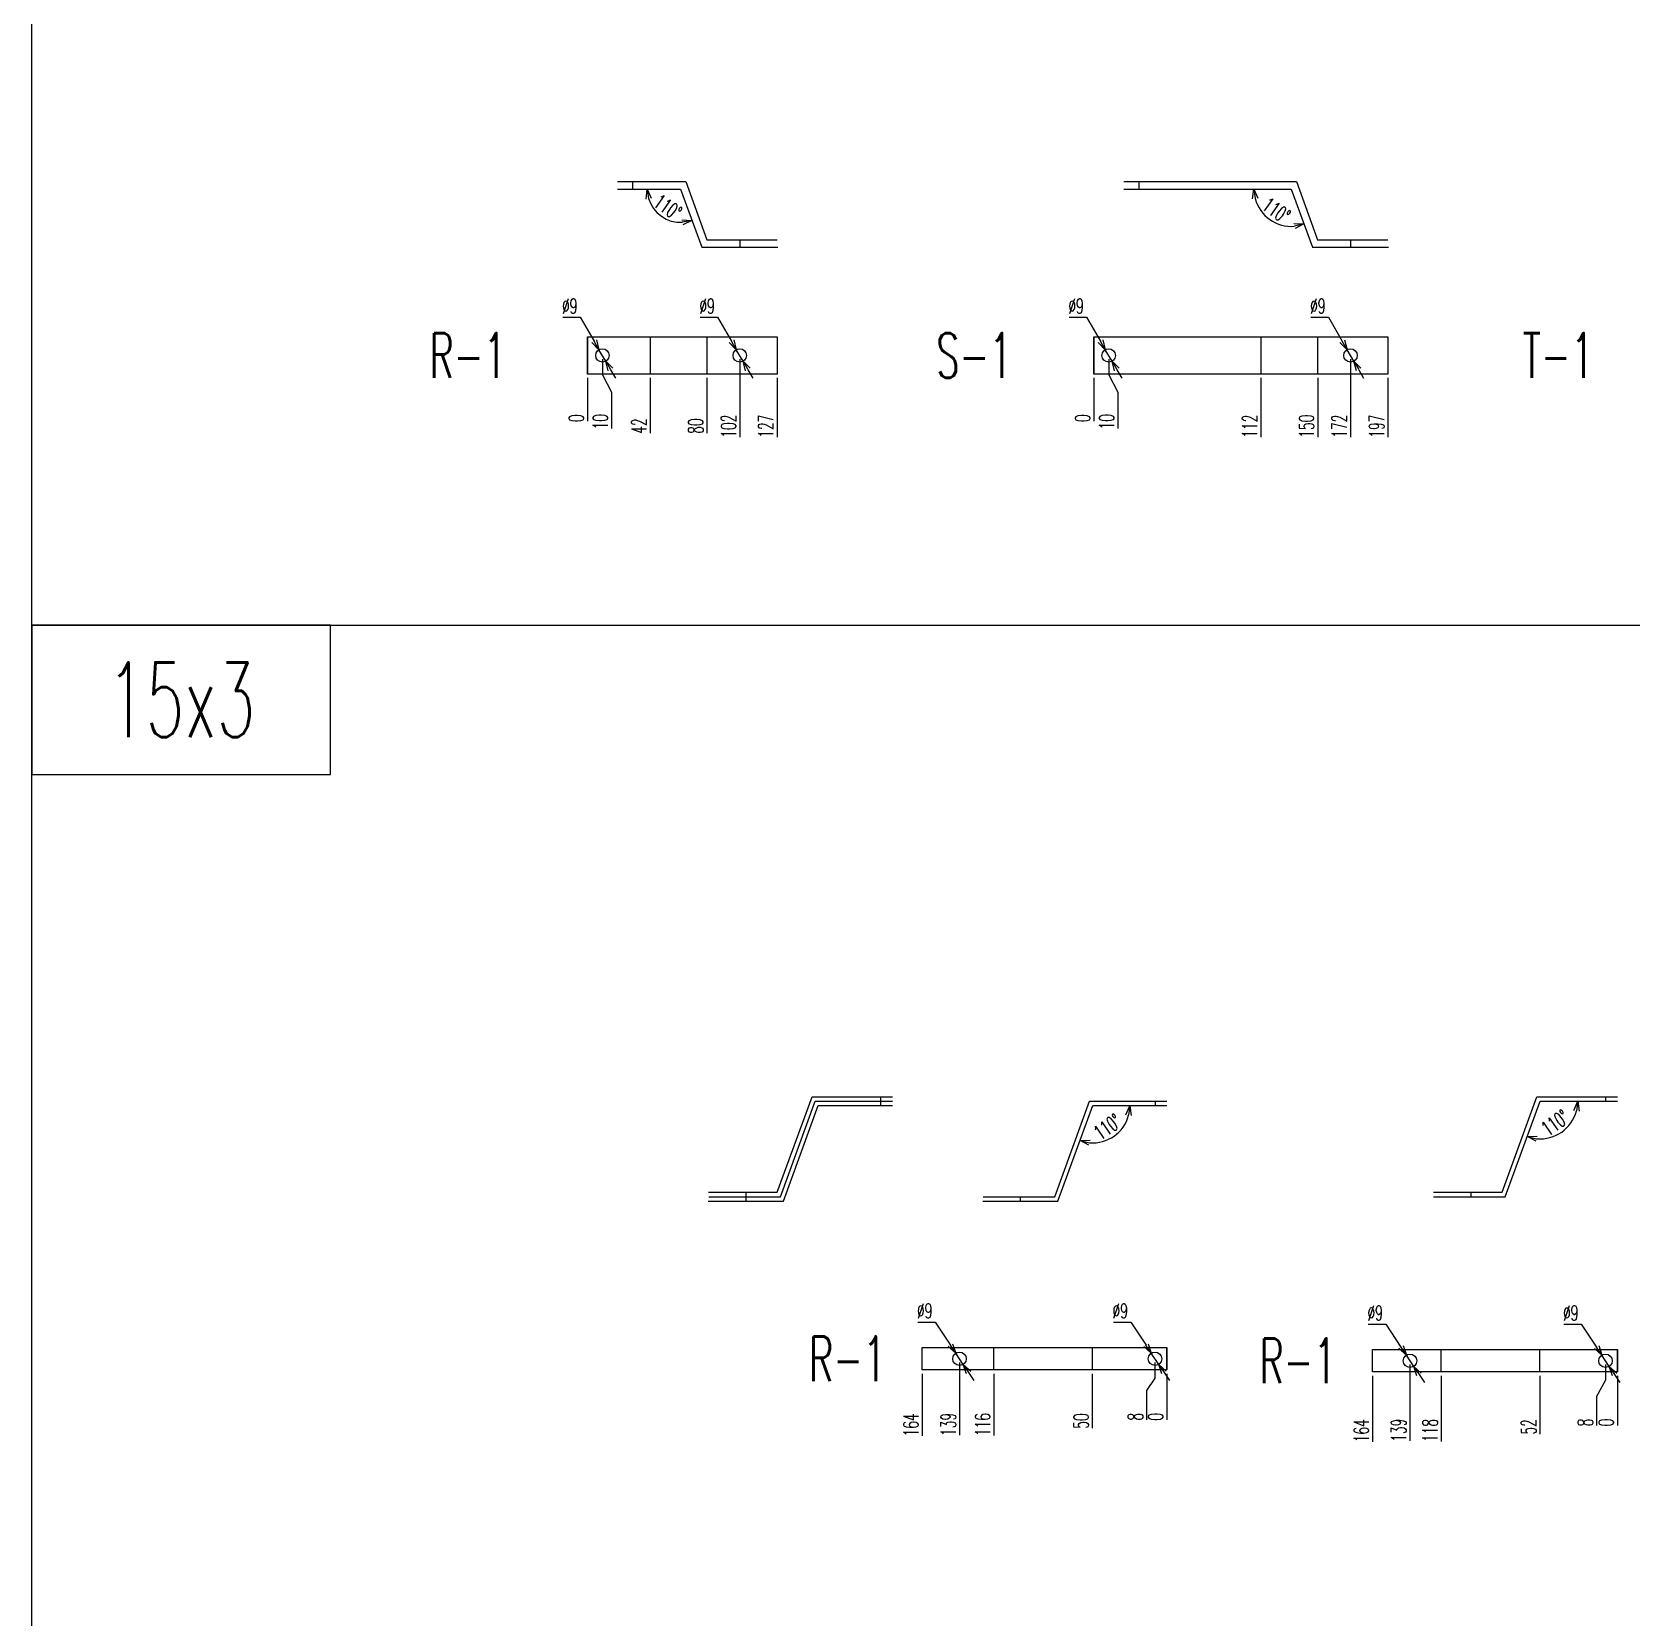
# Model space of a CAD drawing. Header units: millimetres. Extents: x 173893 to 258446, y -176540 to -123824.
# Drawn here: x 186030 to 187102, y -147423 to -146361 of the extents above; entities that cross this region are included whole.
import ezdxf
from ezdxf.enums import TextEntityAlignment as Align

# ---------------------------------------------------------------- set-up
doc = ezdxf.new("R2010")
doc.units = ezdxf.units.MM
doc.header["$LTSCALE"] = 3
doc.layers.add('@.DM. NÉT CHÍNH', color=7, linetype='Continuous')
doc.styles.add('Ann_w01', font='romans.shx', dxfattribs={"width": 0.6, "bigfont": 'chineset.shx'})
doc.dimstyles.new('Dim 01_SC05', dxfattribs={"dimscale": 5, "dimtxt": 2, "dimasz": 1.3, "dimexe": 0.5, "dimexo": 0.5, "dimgap": 0.5, "dimtad": 1, "dimtoh": 1, "dimdec": 1, "dimzin": 12, "dimdsep": 46, "dimtxsty": 'Ann_w01', "dimblk": 'OPEN30', "dimcen": 1.5, "dimclrd": 6, "dimclre": 6, "dimclrt": 3, "dimadec": 1, "dimazin": 3, "dimtm": 1e-09, "dimtfac": 1, "dimtdec": 1, "dimtmove": 0, "dimatfit": 3, "dimldrblk": 'OPEN30', "dimfxl": 1, "dimtolj": 1, "dimlwd": 20, "dimlwe": 20, "dimarcsym": 0})

# ---------------------------------------------------------------- blocks, each defined once
blk = doc.blocks.new('*D1630')
at = {"layer": '@.DM. NÉT CHÍNH', "color": 6, "linetype": 'Continuous', "lineweight": 20, "transparency": 16777216}
blk.add_line((186741.2, -146592.5), (186741.2, -146621.6), dxfattribs=at)
at = {"layer": 'Defpoints', "color": 0, "linetype": 'Continuous', "transparency": 16777216}
for p in [(186741.2, -146577.5), (186741.2, -146590), (186741.2, -146615.1)]:
    blk.add_point(p, dxfattribs=at)
at = {"layer": '@.DM. NÉT CHÍNH', "color": 3, "linetype": 'Continuous', "transparency": 16777216, "insert": (186733.7, -146619.6), "char_height": 10, "attachment_point": 5, "rotation": 90, "style": 'Ann_w01'}
blk.add_mtext('\\A1;0', dxfattribs=at)
blk = doc.blocks.new('_Open30')
at = {"color": 0, "linetype": 'ByBlock', "lineweight": -2}
for p, q in [((-1, 0.27), (0, 0)), ((0, 0), (-1, -0.27)), ((0, 0), (-1, 0))]:
    blk.add_line(p, q, dxfattribs=at)
blk = doc.blocks.new('*D1631')
at = {"layer": '@.DM. NÉT CHÍNH', "color": 6, "linetype": 'Continuous', "lineweight": 20, "transparency": 16777216}
for p, q in [((186751.2, -146580), (186751.2, -146590.5)), ((186751.2, -146590.5), (186757.3, -146602.1)), ((186757.3, -146602.1), (186757.3, -146626.5))]:
    blk.add_line(p, q, dxfattribs=at)
at = {"layer": 'Defpoints', "color": 0, "linetype": 'Continuous', "transparency": 16777216}
for p in [(186741.2, -146577.5), (186751.2, -146577.5), (186757.3, -146615.1)]:
    blk.add_point(p, dxfattribs=at)
at = {"layer": '@.DM. NÉT CHÍNH', "color": 3, "linetype": 'Continuous', "transparency": 16777216, "insert": (186749.8, -146622), "char_height": 10, "attachment_point": 5, "rotation": 90, "style": 'Ann_w01'}
blk.add_mtext('\\A1;10', dxfattribs=at)
blk = doc.blocks.new('*D1632')
at = {"layer": '@.DM. NÉT CHÍNH', "color": 6, "linetype": 'Continuous', "lineweight": 20, "transparency": 16777216}
blk.add_line((186853.2, -146592.5), (186853.2, -146632.2), dxfattribs=at)
at = {"layer": 'Defpoints', "color": 0, "linetype": 'Continuous', "transparency": 16777216}
for p in [(186741.2, -146577.5), (186853.2, -146590), (186853.2, -146615.1)]:
    blk.add_point(p, dxfattribs=at)
at = {"layer": '@.DM. NÉT CHÍNH', "color": 3, "linetype": 'Continuous', "transparency": 16777216, "insert": (186845.7, -146624.9), "char_height": 10, "attachment_point": 5, "rotation": 90, "style": 'Ann_w01'}
blk.add_mtext('\\A1;112', dxfattribs=at)
blk = doc.blocks.new('*D1633')
at = {"layer": '@.DM. NÉT CHÍNH', "color": 6, "linetype": 'Continuous', "lineweight": 20, "transparency": 16777216}
blk.add_line((186891.2, -146592.5), (186891.2, -146632.2), dxfattribs=at)
at = {"layer": 'Defpoints', "color": 0, "linetype": 'Continuous', "transparency": 16777216}
for p in [(186741.2, -146577.5), (186891.2, -146590), (186891.2, -146615.1)]:
    blk.add_point(p, dxfattribs=at)
at = {"layer": '@.DM. NÉT CHÍNH', "color": 3, "linetype": 'Continuous', "transparency": 16777216, "insert": (186883.7, -146624.9), "char_height": 10, "attachment_point": 5, "rotation": 90, "style": 'Ann_w01'}
blk.add_mtext('\\A1;150', dxfattribs=at)
blk = doc.blocks.new('*D1634')
at = {"layer": '@.DM. NÉT CHÍNH', "color": 6, "linetype": 'Continuous', "lineweight": 20, "transparency": 16777216}
blk.add_line((186913.2, -146580), (186913.2, -146632.2), dxfattribs=at)
at = {"layer": 'Defpoints', "color": 0, "linetype": 'Continuous', "transparency": 16777216}
for p in [(186741.2, -146577.5), (186913.2, -146577.5), (186913.2, -146615.1)]:
    blk.add_point(p, dxfattribs=at)
at = {"layer": '@.DM. NÉT CHÍNH', "color": 3, "linetype": 'Continuous', "transparency": 16777216, "insert": (186905.7, -146624.9), "char_height": 10, "attachment_point": 5, "rotation": 90, "style": 'Ann_w01'}
blk.add_mtext('\\A1;172', dxfattribs=at)
blk = doc.blocks.new('*D1635')
at = {"layer": '@.DM. NÉT CHÍNH', "color": 6, "linetype": 'Continuous', "lineweight": 20, "transparency": 16777216}
blk.add_line((186938.2, -146592.5), (186938.2, -146632.2), dxfattribs=at)
at = {"layer": 'Defpoints', "color": 0, "linetype": 'Continuous', "transparency": 16777216}
for p in [(186741.2, -146577.5), (186938.2, -146590), (186938.2, -146615.1)]:
    blk.add_point(p, dxfattribs=at)
at = {"layer": '@.DM. NÉT CHÍNH', "color": 3, "linetype": 'Continuous', "transparency": 16777216, "insert": (186930.7, -146624.9), "char_height": 10, "attachment_point": 5, "rotation": 90, "style": 'Ann_w01'}
blk.add_mtext('\\A1;197', dxfattribs=at)
blk = doc.blocks.new('*D1636')
at = {"layer": '@.DM. NÉT CHÍNH', "color": 6, "linetype": 'Continuous', "lineweight": 20, "transparency": 16777216}
for p, q in [((186886.7, -146552), (186898.4, -146552)), ((186898.4, -146552), (186907.7, -146568)), ((186915.4, -146581.4), (186910.9, -146573.7)), ((186918.7, -146587.1), (186921.9, -146592.7))]:
    blk.add_line(p, q, dxfattribs=at)
at = {"layer": 'Defpoints', "color": 0, "linetype": 'Continuous', "transparency": 16777216}
for p in [(186910.9, -146573.7), (186915.4, -146581.4)]:
    blk.add_point(p, dxfattribs=at)
at = {"layer": '@.DM. NÉT CHÍNH', "color": 6, "linetype": 'Continuous', "lineweight": 20, "transparency": 16777216, "xscale": 6.5, "yscale": 6.5, "zscale": 6.5}
for p, rotation in [((186910.9, -146573.7), 300.1074902591288), ((186915.4, -146581.4), 120.1074902591289)]:
    blk.add_blockref('_Open30', p, dxfattribs=dict(at, rotation=rotation))
at = {"layer": '@.DM. NÉT CHÍNH', "color": 3, "linetype": 'Continuous', "transparency": 16777216, "insert": (186891.3, -146544.5), "char_height": 10, "attachment_point": 5, "style": 'Ann_w01'}
blk.add_mtext('\\A1;∅9', dxfattribs=at)
blk = doc.blocks.new('*D1637')
at = {"layer": '@.DM. NÉT CHÍNH', "color": 6, "linetype": 'Continuous', "lineweight": 20, "transparency": 16777216}
for p, q in [((186724.7, -146552), (186736.4, -146552)), ((186736.4, -146552), (186745.7, -146568)), ((186753.4, -146581.4), (186748.9, -146573.7)), ((186756.7, -146587.1), (186759.9, -146592.7))]:
    blk.add_line(p, q, dxfattribs=at)
at = {"layer": 'Defpoints', "color": 0, "linetype": 'Continuous', "transparency": 16777216}
for p in [(186748.9, -146573.7), (186753.4, -146581.4)]:
    blk.add_point(p, dxfattribs=at)
at = {"layer": '@.DM. NÉT CHÍNH', "color": 6, "linetype": 'Continuous', "lineweight": 20, "transparency": 16777216, "xscale": 6.5, "yscale": 6.5, "zscale": 6.5}
for p, rotation in [((186748.9, -146573.7), 300.1074902591706), ((186753.4, -146581.4), 120.1074902591706)]:
    blk.add_blockref('_Open30', p, dxfattribs=dict(at, rotation=rotation))
at = {"layer": '@.DM. NÉT CHÍNH', "color": 3, "linetype": 'Continuous', "transparency": 16777216, "insert": (186729.3, -146544.5), "char_height": 10, "attachment_point": 5, "style": 'Ann_w01'}
blk.add_mtext('\\A1;∅9', dxfattribs=at)
blk = doc.blocks.new('*D1638')
at = {"layer": '@.DM. NÉT CHÍNH', "color": 6, "linetype": 'Continuous', "lineweight": 20, "transparency": 16777216}
blk.add_line((186402, -146592.5), (186402, -146621.6), dxfattribs=at)
at = {"layer": 'Defpoints', "color": 0, "linetype": 'Continuous', "transparency": 16777216}
for p in [(186402, -146577.5), (186402, -146590), (186402, -146615.1)]:
    blk.add_point(p, dxfattribs=at)
at = {"layer": '@.DM. NÉT CHÍNH', "color": 3, "linetype": 'Continuous', "transparency": 16777216, "insert": (186394.5, -146619.6), "char_height": 10, "attachment_point": 5, "rotation": 90, "style": 'Ann_w01'}
blk.add_mtext('\\A1;0', dxfattribs=at)
blk = doc.blocks.new('*D1639')
at = {"layer": '@.DM. NÉT CHÍNH', "color": 6, "linetype": 'Continuous', "lineweight": 20, "transparency": 16777216}
for p, q in [((186412, -146580), (186412, -146590.5)), ((186412, -146590.5), (186418.1, -146602.1)), ((186418.1, -146602.1), (186418.1, -146626.5))]:
    blk.add_line(p, q, dxfattribs=at)
at = {"layer": 'Defpoints', "color": 0, "linetype": 'Continuous', "transparency": 16777216}
for p in [(186402, -146577.5), (186412, -146577.5), (186418.1, -146615.1)]:
    blk.add_point(p, dxfattribs=at)
at = {"layer": '@.DM. NÉT CHÍNH', "color": 3, "linetype": 'Continuous', "transparency": 16777216, "insert": (186410.6, -146622), "char_height": 10, "attachment_point": 5, "rotation": 90, "style": 'Ann_w01'}
blk.add_mtext('\\A1;10', dxfattribs=at)
blk = doc.blocks.new('*D1640')
at = {"layer": '@.DM. NÉT CHÍNH', "color": 6, "linetype": 'Continuous', "lineweight": 20, "transparency": 16777216}
blk.add_line((186444, -146592.5), (186444, -146629.7), dxfattribs=at)
at = {"layer": 'Defpoints', "color": 0, "linetype": 'Continuous', "transparency": 16777216}
for p in [(186402, -146577.5), (186444, -146590), (186444, -146617.5)]:
    blk.add_point(p, dxfattribs=at)
at = {"layer": '@.DM. NÉT CHÍNH', "color": 3, "linetype": 'Continuous', "transparency": 16777216, "insert": (186436.5, -146624.9), "char_height": 10, "attachment_point": 5, "rotation": 90, "style": 'Ann_w01'}
blk.add_mtext('\\A1;42', dxfattribs=at)
blk = doc.blocks.new('*D1641')
at = {"layer": '@.DM. NÉT CHÍNH', "color": 6, "linetype": 'Continuous', "lineweight": 20, "transparency": 16777216}
blk.add_line((186482, -146592.5), (186482, -146629.7), dxfattribs=at)
at = {"layer": 'Defpoints', "color": 0, "linetype": 'Continuous', "transparency": 16777216}
for p in [(186402, -146577.5), (186482, -146590), (186482, -146617.5)]:
    blk.add_point(p, dxfattribs=at)
at = {"layer": '@.DM. NÉT CHÍNH', "color": 3, "linetype": 'Continuous', "transparency": 16777216, "insert": (186474.5, -146624.9), "char_height": 10, "attachment_point": 5, "rotation": 90, "style": 'Ann_w01'}
blk.add_mtext('\\A1;80', dxfattribs=at)
blk = doc.blocks.new('*D1642')
at = {"layer": '@.DM. NÉT CHÍNH', "color": 6, "linetype": 'Continuous', "lineweight": 20, "transparency": 16777216}
blk.add_line((186504, -146580), (186504, -146632.2), dxfattribs=at)
at = {"layer": 'Defpoints', "color": 0, "linetype": 'Continuous', "transparency": 16777216}
for p in [(186402, -146577.5), (186504, -146577.5), (186504, -146615.1)]:
    blk.add_point(p, dxfattribs=at)
at = {"layer": '@.DM. NÉT CHÍNH', "color": 3, "linetype": 'Continuous', "transparency": 16777216, "insert": (186496.5, -146624.9), "char_height": 10, "attachment_point": 5, "rotation": 90, "style": 'Ann_w01'}
blk.add_mtext('\\A1;102', dxfattribs=at)
blk = doc.blocks.new('*D1643')
at = {"layer": '@.DM. NÉT CHÍNH', "color": 6, "linetype": 'Continuous', "lineweight": 20, "transparency": 16777216}
blk.add_line((186529, -146592.5), (186529, -146632.2), dxfattribs=at)
at = {"layer": 'Defpoints', "color": 0, "linetype": 'Continuous', "transparency": 16777216}
for p in [(186402, -146577.5), (186529, -146590), (186529, -146615.1)]:
    blk.add_point(p, dxfattribs=at)
at = {"layer": '@.DM. NÉT CHÍNH', "color": 3, "linetype": 'Continuous', "transparency": 16777216, "insert": (186521.5, -146624.9), "char_height": 10, "attachment_point": 5, "rotation": 90, "style": 'Ann_w01'}
blk.add_mtext('\\A1;127', dxfattribs=at)
blk = doc.blocks.new('*D1644')
at = {"layer": '@.DM. NÉT CHÍNH', "color": 6, "linetype": 'Continuous', "lineweight": 20, "transparency": 16777216}
for p, q in [((186477.5, -146552), (186489.2, -146552)), ((186489.2, -146552), (186498.5, -146568)), ((186506.2, -146581.4), (186501.7, -146573.7)), ((186509.5, -146587.1), (186512.8, -146592.7))]:
    blk.add_line(p, q, dxfattribs=at)
at = {"layer": 'Defpoints', "color": 0, "linetype": 'Continuous', "transparency": 16777216}
for p in [(186501.7, -146573.7), (186506.2, -146581.4)]:
    blk.add_point(p, dxfattribs=at)
at = {"layer": '@.DM. NÉT CHÍNH', "color": 6, "linetype": 'Continuous', "lineweight": 20, "transparency": 16777216, "xscale": 6.5, "yscale": 6.5, "zscale": 6.5}
for p, rotation in [((186501.7, -146573.7), 300.1074902584365), ((186506.2, -146581.4), 120.1074902584365)]:
    blk.add_blockref('_Open30', p, dxfattribs=dict(at, rotation=rotation))
at = {"layer": '@.DM. NÉT CHÍNH', "color": 3, "linetype": 'Continuous', "transparency": 16777216, "insert": (186482.1, -146544.5), "char_height": 10, "attachment_point": 5, "style": 'Ann_w01'}
blk.add_mtext('\\A1;∅9', dxfattribs=at)
blk = doc.blocks.new('*D1645')
at = {"layer": '@.DM. NÉT CHÍNH', "color": 6, "linetype": 'Continuous', "lineweight": 20, "transparency": 16777216}
for p, q in [((186385.5, -146552), (186397.2, -146552)), ((186397.2, -146552), (186406.5, -146568)), ((186414.2, -146581.4), (186409.7, -146573.7)), ((186417.5, -146587.1), (186420.8, -146592.7))]:
    blk.add_line(p, q, dxfattribs=at)
at = {"layer": 'Defpoints', "color": 0, "linetype": 'Continuous', "transparency": 16777216}
for p in [(186409.7, -146573.7), (186414.2, -146581.4)]:
    blk.add_point(p, dxfattribs=at)
at = {"layer": '@.DM. NÉT CHÍNH', "color": 6, "linetype": 'Continuous', "lineweight": 20, "transparency": 16777216, "xscale": 6.5, "yscale": 6.5, "zscale": 6.5}
for p, rotation in [((186409.7, -146573.7), 300.1074902597443), ((186414.2, -146581.4), 120.1074902597444)]:
    blk.add_blockref('_Open30', p, dxfattribs=dict(at, rotation=rotation))
at = {"layer": '@.DM. NÉT CHÍNH', "color": 3, "linetype": 'Continuous', "transparency": 16777216, "insert": (186390.1, -146544.5), "char_height": 10, "attachment_point": 5, "style": 'Ann_w01'}
blk.add_mtext('\\A1;∅9', dxfattribs=at)
blk = doc.blocks.new('*D1654')
at = {"layer": '@.DM. NÉT CHÍNH', "color": 6, "linetype": 'Continuous', "lineweight": 20, "transparency": 16777216}
blk.add_line((186928, -147260.9), (186928, -147305.1), dxfattribs=at)
at = {"layer": 'Defpoints', "color": 0, "linetype": 'Continuous', "transparency": 16777216}
for p in [(187092, -147250.9), (186928, -147258.4), (186928, -147287.7)]:
    blk.add_point(p, dxfattribs=at)
at = {"layer": '@.DM. NÉT CHÍNH', "color": 3, "linetype": 'Continuous', "transparency": 16777216, "insert": (186920.5, -147297.7), "char_height": 10, "attachment_point": 5, "rotation": 90, "style": 'Ann_w01'}
blk.add_mtext('\\A1;164', dxfattribs=at)
blk = doc.blocks.new('*D1655')
at = {"layer": '@.DM. NÉT CHÍNH', "color": 6, "linetype": 'Continuous', "lineweight": 20, "transparency": 16777216}
blk.add_line((186953, -147253.4), (186953, -147304.5), dxfattribs=at)
at = {"layer": 'Defpoints', "color": 0, "linetype": 'Continuous', "transparency": 16777216}
for p in [(186953, -147250.9), (187092, -147250.9), (186953, -147287.7)]:
    blk.add_point(p, dxfattribs=at)
at = {"layer": '@.DM. NÉT CHÍNH', "color": 3, "linetype": 'Continuous', "transparency": 16777216, "insert": (186945.5, -147297.4), "char_height": 10, "attachment_point": 5, "rotation": 90, "style": 'Ann_w01'}
blk.add_mtext('\\A1;139', dxfattribs=at)
blk = doc.blocks.new('*D1656')
at = {"layer": '@.DM. NÉT CHÍNH', "color": 6, "linetype": 'Continuous', "lineweight": 20, "transparency": 16777216}
blk.add_line((186974, -147260.9), (186974, -147304.8), dxfattribs=at)
at = {"layer": 'Defpoints', "color": 0, "linetype": 'Continuous', "transparency": 16777216}
for p in [(187092, -147250.9), (186974, -147258.4), (186974, -147287.7)]:
    blk.add_point(p, dxfattribs=at)
at = {"layer": '@.DM. NÉT CHÍNH', "color": 3, "linetype": 'Continuous', "transparency": 16777216, "insert": (186966.5, -147297.5), "char_height": 10, "attachment_point": 5, "rotation": 90, "style": 'Ann_w01'}
blk.add_mtext('\\A1;118', dxfattribs=at)
blk = doc.blocks.new('*D1657')
at = {"layer": '@.DM. NÉT CHÍNH', "color": 6, "linetype": 'Continuous', "lineweight": 20, "transparency": 16777216}
blk.add_line((187040, -147260.9), (187040, -147299.9), dxfattribs=at)
at = {"layer": 'Defpoints', "color": 0, "linetype": 'Continuous', "transparency": 16777216}
for p in [(187092, -147250.9), (187040, -147258.4), (187040, -147287.7)]:
    blk.add_point(p, dxfattribs=at)
at = {"layer": '@.DM. NÉT CHÍNH', "color": 3, "linetype": 'Continuous', "transparency": 16777216, "insert": (187032.5, -147295.1), "char_height": 10, "attachment_point": 5, "rotation": 90, "style": 'Ann_w01'}
blk.add_mtext('\\A1;52', dxfattribs=at)
blk = doc.blocks.new('*D1658')
at = {"layer": '@.DM. NÉT CHÍNH', "color": 6, "linetype": 'Continuous', "lineweight": 20, "transparency": 16777216}
for p, q in [((187084, -147253.4), (187084, -147263.9)), ((187084, -147263.9), (187078, -147274.7)), ((187078, -147274.7), (187078, -147294.2))]:
    blk.add_line(p, q, dxfattribs=at)
at = {"layer": 'Defpoints', "color": 0, "linetype": 'Continuous', "transparency": 16777216}
for p in [(187084, -147250.9), (187092, -147250.9), (187078, -147287.7)]:
    blk.add_point(p, dxfattribs=at)
at = {"layer": '@.DM. NÉT CHÍNH', "color": 3, "linetype": 'Continuous', "transparency": 16777216, "insert": (187070.5, -147292.2), "char_height": 10, "attachment_point": 5, "rotation": 90, "style": 'Ann_w01'}
blk.add_mtext('\\A1;8', dxfattribs=at)
blk = doc.blocks.new('*D1659')
at = {"layer": '@.DM. NÉT CHÍNH', "color": 6, "linetype": 'Continuous', "lineweight": 20, "transparency": 16777216}
blk.add_line((187092, -147260.9), (187092, -147294.2), dxfattribs=at)
at = {"layer": 'Defpoints', "color": 0, "linetype": 'Continuous', "transparency": 16777216}
for p in [(187092, -147250.9), (187092, -147258.4), (187092, -147287.7)]:
    blk.add_point(p, dxfattribs=at)
at = {"layer": '@.DM. NÉT CHÍNH', "color": 3, "linetype": 'Continuous', "transparency": 16777216, "insert": (187084.5, -147292.2), "char_height": 10, "attachment_point": 5, "rotation": 90, "style": 'Ann_w01'}
blk.add_mtext('\\A1;0', dxfattribs=at)
blk = doc.blocks.new('*D1660')
at = {"layer": '@.DM. NÉT CHÍNH', "color": 6, "linetype": 'Continuous', "lineweight": 20, "transparency": 16777216}
blk.add_line((186626.2, -147259.5), (186626.2, -147301.2), dxfattribs=at)
at = {"layer": 'Defpoints', "color": 0, "linetype": 'Continuous', "transparency": 16777216}
for p in [(186790.2, -147249.5), (186626.2, -147257), (186626.2, -147283.8)]:
    blk.add_point(p, dxfattribs=at)
at = {"layer": '@.DM. NÉT CHÍNH', "color": 3, "linetype": 'Continuous', "transparency": 16777216, "insert": (186618.7, -147293.8), "char_height": 10, "attachment_point": 5, "rotation": 90, "style": 'Ann_w01'}
blk.add_mtext('\\A1;164', dxfattribs=at)
blk = doc.blocks.new('*D1661')
at = {"layer": '@.DM. NÉT CHÍNH', "color": 6, "linetype": 'Continuous', "lineweight": 20, "transparency": 16777216}
blk.add_line((186651.2, -147252), (186651.2, -147300.6), dxfattribs=at)
at = {"layer": 'Defpoints', "color": 0, "linetype": 'Continuous', "transparency": 16777216}
for p in [(186651.2, -147249.5), (186790.2, -147249.5), (186651.2, -147283.8)]:
    blk.add_point(p, dxfattribs=at)
at = {"layer": '@.DM. NÉT CHÍNH', "color": 3, "linetype": 'Continuous', "transparency": 16777216, "insert": (186643.7, -147293.5), "char_height": 10, "attachment_point": 5, "rotation": 90, "style": 'Ann_w01'}
blk.add_mtext('\\A1;139', dxfattribs=at)
blk = doc.blocks.new('*D1662')
at = {"layer": '@.DM. NÉT CHÍNH', "color": 6, "linetype": 'Continuous', "lineweight": 20, "transparency": 16777216}
blk.add_line((186674.2, -147259.5), (186674.2, -147300.9), dxfattribs=at)
at = {"layer": 'Defpoints', "color": 0, "linetype": 'Continuous', "transparency": 16777216}
for p in [(186790.2, -147249.5), (186674.2, -147257), (186674.2, -147283.8)]:
    blk.add_point(p, dxfattribs=at)
at = {"layer": '@.DM. NÉT CHÍNH', "color": 3, "linetype": 'Continuous', "transparency": 16777216, "insert": (186666.7, -147293.6), "char_height": 10, "attachment_point": 5, "rotation": 90, "style": 'Ann_w01'}
blk.add_mtext('\\A1;116', dxfattribs=at)
blk = doc.blocks.new('*D1663')
at = {"layer": '@.DM. NÉT CHÍNH', "color": 6, "linetype": 'Continuous', "lineweight": 20, "transparency": 16777216}
blk.add_line((186740.2, -147259.5), (186740.2, -147296), dxfattribs=at)
at = {"layer": 'Defpoints', "color": 0, "linetype": 'Continuous', "transparency": 16777216}
for p in [(186790.2, -147249.5), (186740.2, -147257), (186740.2, -147283.8)]:
    blk.add_point(p, dxfattribs=at)
at = {"layer": '@.DM. NÉT CHÍNH', "color": 3, "linetype": 'Continuous', "transparency": 16777216, "insert": (186732.7, -147291.2), "char_height": 10, "attachment_point": 5, "rotation": 90, "style": 'Ann_w01'}
blk.add_mtext('\\A1;50', dxfattribs=at)
blk = doc.blocks.new('*D1664')
at = {"layer": '@.DM. NÉT CHÍNH', "color": 6, "linetype": 'Continuous', "lineweight": 20, "transparency": 16777216}
for p, q in [((186782.2, -147252), (186782.2, -147262.5)), ((186782.2, -147262.5), (186776.6, -147270.8)), ((186776.6, -147270.8), (186776.6, -147290.3))]:
    blk.add_line(p, q, dxfattribs=at)
at = {"layer": 'Defpoints', "color": 0, "linetype": 'Continuous', "transparency": 16777216}
for p in [(186782.2, -147249.5), (186790.2, -147249.5), (186776.6, -147283.8)]:
    blk.add_point(p, dxfattribs=at)
at = {"layer": '@.DM. NÉT CHÍNH', "color": 3, "linetype": 'Continuous', "transparency": 16777216, "insert": (186769.1, -147288.3), "char_height": 10, "attachment_point": 5, "rotation": 90, "style": 'Ann_w01'}
blk.add_mtext('\\A1;8', dxfattribs=at)
blk = doc.blocks.new('*D1665')
at = {"layer": '@.DM. NÉT CHÍNH', "color": 6, "linetype": 'Continuous', "lineweight": 20, "transparency": 16777216}
blk.add_line((186790.2, -147259.5), (186790.2, -147290.3), dxfattribs=at)
at = {"layer": 'Defpoints', "color": 0, "linetype": 'Continuous', "transparency": 16777216}
for p in [(186790.2, -147249.5), (186790.2, -147257), (186790.2, -147283.8)]:
    blk.add_point(p, dxfattribs=at)
at = {"layer": '@.DM. NÉT CHÍNH', "color": 3, "linetype": 'Continuous', "transparency": 16777216, "insert": (186782.7, -147288.3), "char_height": 10, "attachment_point": 5, "rotation": 90, "style": 'Ann_w01'}
blk.add_mtext('\\A1;0', dxfattribs=at)
blk = doc.blocks.new('*D1666')
at = {"layer": '@.DM. NÉT CHÍNH', "color": 6, "linetype": 'Continuous', "lineweight": 20, "transparency": 16777216}
for p, q in [((186925.1, -147226.3), (186936.8, -147226.3)), ((186936.8, -147226.3), (186947, -147241.7)), ((186955.5, -147254.6), (186950.6, -147247.1)), ((186959.1, -147260), (186962.7, -147265.5))]:
    blk.add_line(p, q, dxfattribs=at)
at = {"layer": 'Defpoints', "color": 0, "linetype": 'Continuous', "transparency": 16777216}
for p in [(186950.6, -147247.1), (186955.5, -147254.6)]:
    blk.add_point(p, dxfattribs=at)
at = {"layer": '@.DM. NÉT CHÍNH', "color": 6, "linetype": 'Continuous', "lineweight": 20, "transparency": 16777216, "xscale": 6.5, "yscale": 6.5, "zscale": 6.5}
for p, rotation in [((186950.6, -147247.1), 303.4682395047579), ((186955.5, -147254.6), 123.4682395047579)]:
    blk.add_blockref('_Open30', p, dxfattribs=dict(at, rotation=rotation))
at = {"layer": '@.DM. NÉT CHÍNH', "color": 3, "linetype": 'Continuous', "transparency": 16777216, "insert": (186929.7, -147218.8), "char_height": 10, "attachment_point": 5, "style": 'Ann_w01'}
blk.add_mtext('\\A1;∅9', dxfattribs=at)
blk = doc.blocks.new('*D1667')
at = {"layer": '@.DM. NÉT CHÍNH', "color": 6, "linetype": 'Continuous', "lineweight": 20, "transparency": 16777216}
for p, q in [((187056.1, -147226.3), (187067.8, -147226.3)), ((187067.8, -147226.3), (187078, -147241.7)), ((187086.5, -147254.6), (187081.6, -147247.1)), ((187090.1, -147260), (187093.7, -147265.5))]:
    blk.add_line(p, q, dxfattribs=at)
at = {"layer": 'Defpoints', "color": 0, "linetype": 'Continuous', "transparency": 16777216}
for p in [(187081.6, -147247.1), (187086.5, -147254.6)]:
    blk.add_point(p, dxfattribs=at)
at = {"layer": '@.DM. NÉT CHÍNH', "color": 6, "linetype": 'Continuous', "lineweight": 20, "transparency": 16777216, "xscale": 6.5, "yscale": 6.5, "zscale": 6.5}
for p, rotation in [((187081.6, -147247.1), 303.4682395036785), ((187086.5, -147254.6), 123.4682395036786)]:
    blk.add_blockref('_Open30', p, dxfattribs=dict(at, rotation=rotation))
at = {"layer": '@.DM. NÉT CHÍNH', "color": 3, "linetype": 'Continuous', "transparency": 16777216, "insert": (187060.7, -147218.8), "char_height": 10, "attachment_point": 5, "style": 'Ann_w01'}
blk.add_mtext('\\A1;∅9', dxfattribs=at)
blk = doc.blocks.new('*D1668')
at = {"layer": '@.DM. NÉT CHÍNH', "color": 6, "linetype": 'Continuous', "lineweight": 20, "transparency": 16777216}
for p, q in [((186623.3, -147224.9), (186635, -147224.9)), ((186635, -147224.9), (186645.2, -147240.3)), ((186653.7, -147253.3), (186648.7, -147245.8)), ((186657.3, -147258.7), (186660.9, -147264.1))]:
    blk.add_line(p, q, dxfattribs=at)
at = {"layer": 'Defpoints', "color": 0, "linetype": 'Continuous', "transparency": 16777216}
for p in [(186648.7, -147245.8), (186653.7, -147253.3)]:
    blk.add_point(p, dxfattribs=at)
at = {"layer": '@.DM. NÉT CHÍNH', "color": 6, "linetype": 'Continuous', "lineweight": 20, "transparency": 16777216, "xscale": 6.5, "yscale": 6.5, "zscale": 6.5}
for p, rotation in [((186648.7, -147245.8), 303.4682395033196), ((186653.7, -147253.3), 123.4682395033197)]:
    blk.add_blockref('_Open30', p, dxfattribs=dict(at, rotation=rotation))
at = {"layer": '@.DM. NÉT CHÍNH', "color": 3, "linetype": 'Continuous', "transparency": 16777216, "insert": (186627.9, -147217.4), "char_height": 10, "attachment_point": 5, "style": 'Ann_w01'}
blk.add_mtext('\\A1;∅9', dxfattribs=at)
blk = doc.blocks.new('*D1669')
at = {"layer": '@.DM. NÉT CHÍNH', "color": 6, "linetype": 'Continuous', "lineweight": 20, "transparency": 16777216}
for p, q in [((186754.3, -147224.9), (186766, -147224.9)), ((186766, -147224.9), (186776.2, -147240.3)), ((186784.7, -147253.3), (186779.7, -147245.8)), ((186788.3, -147258.7), (186791.9, -147264.1))]:
    blk.add_line(p, q, dxfattribs=at)
at = {"layer": 'Defpoints', "color": 0, "linetype": 'Continuous', "transparency": 16777216}
for p in [(186779.7, -147245.8), (186784.7, -147253.3)]:
    blk.add_point(p, dxfattribs=at)
at = {"layer": '@.DM. NÉT CHÍNH', "color": 6, "linetype": 'Continuous', "lineweight": 20, "transparency": 16777216, "xscale": 6.5, "yscale": 6.5, "zscale": 6.5}
for p, rotation in [((186779.7, -147245.8), 303.4682395036262), ((186784.7, -147253.3), 123.4682395036262)]:
    blk.add_blockref('_Open30', p, dxfattribs=dict(at, rotation=rotation))
at = {"layer": '@.DM. NÉT CHÍNH', "color": 3, "linetype": 'Continuous', "transparency": 16777216, "insert": (186758.9, -147217.4), "char_height": 10, "attachment_point": 5, "style": 'Ann_w01'}
blk.add_mtext('\\A1;∅9', dxfattribs=at)
blk = doc.blocks.new('*D4288')
at = {"layer": '@.DM. NÉT CHÍNH', "color": 6, "linetype": 'Continuous', "lineweight": 20, "transparency": 16777216}
blk.add_arc((186464.3, -146466.1), 22.3, 196.7465, 273.2535, dxfattribs=at)
at = {"layer": 'Defpoints', "color": 0, "linetype": 'Continuous', "transparency": 16777216}
for p in [(186422.2, -146466.1), (186464.3, -146466.1), (186464.3, -146466.1), (186446.4, -146479.4), (186478.5, -146505.1)]:
    blk.add_point(p, dxfattribs=at)
at = {"layer": '@.DM. NÉT CHÍNH', "color": 6, "linetype": 'Continuous', "lineweight": 20, "transparency": 16777216, "xscale": 6.5, "yscale": 6.5, "zscale": 6.5}
for p, rotation in [((186442, -146466.1), 98.37326232296189), ((186471.9, -146487.1), 11.62673767698085)]:
    blk.add_blockref('_Open30', p, dxfattribs=dict(at, rotation=rotation))
at = {"layer": '@.DM. NÉT CHÍNH', "color": 3, "linetype": 'Continuous', "transparency": 16777216, "insert": (186455.8, -146478.2), "char_height": 10, "attachment_point": 5, "rotation": 325, "style": 'Ann_w01'}
blk.add_mtext('\\A1;110°', dxfattribs=at)
blk = doc.blocks.new('*D4289')
at = {"layer": '@.DM. NÉT CHÍNH', "color": 6, "linetype": 'Continuous', "lineweight": 20, "transparency": 16777216}
blk.add_arc((186873.5, -146466.1), 25, 194.9688, 275.0312, dxfattribs=at)
at = {"layer": 'Defpoints', "color": 0, "linetype": 'Continuous', "transparency": 16777216}
for p in [(186761.4, -146466.1), (186873.5, -146466.1), (186873.5, -146466.1), (186853.5, -146481), (186887.7, -146505.1)]:
    blk.add_point(p, dxfattribs=at)
at = {"layer": '@.DM. NÉT CHÍNH', "color": 6, "linetype": 'Continuous', "lineweight": 20, "transparency": 16777216, "xscale": 6.5, "yscale": 6.5, "zscale": 6.5}
for p, rotation in [((186848.5, -146466.1), 97.48441910116784), ((186882, -146489.5), 12.51558089877858)]:
    blk.add_blockref('_Open30', p, dxfattribs=dict(at, rotation=rotation))
at = {"layer": '@.DM. NÉT CHÍNH', "color": 3, "linetype": 'Continuous', "transparency": 16777216, "insert": (186863.5, -146480.4), "char_height": 10, "attachment_point": 5, "rotation": 325, "style": 'Ann_w01'}
blk.add_mtext('\\A1;110°', dxfattribs=at)
blk = doc.blocks.new('*D4291')
at = {"layer": '@.DM. NÉT CHÍNH', "color": 6, "linetype": 'Continuous', "lineweight": 20, "transparency": 16777216}
blk.add_arc((186740.5, -147080), 24.9, 265.0151, 344.9849, dxfattribs=at)
at = {"layer": 'Defpoints', "color": 0, "linetype": 'Continuous', "transparency": 16777216}
for p in [(186740.5, -147080), (186740.5, -147080), (186790.2, -147080), (186747.6, -147103.8), (186717.2, -147144)]:
    blk.add_point(p, dxfattribs=at)
at = {"layer": '@.DM. NÉT CHÍNH', "color": 6, "linetype": 'Continuous', "lineweight": 20, "transparency": 16777216, "xscale": 6.5, "yscale": 6.5, "zscale": 6.5}
for p, rotation in [((186765.3, -147080), 82.49244649667745), ((186732, -147103.4), 167.5075535033453)]:
    blk.add_blockref('_Open30', p, dxfattribs=dict(at, rotation=rotation))
at = {"layer": '@.DM. NÉT CHÍNH', "color": 3, "linetype": 'Continuous', "transparency": 16777216, "insert": (186750.4, -147094.2), "char_height": 10, "attachment_point": 5, "rotation": 35, "style": 'Ann_w01'}
blk.add_mtext('\\A1;110°', dxfattribs=at)
blk = doc.blocks.new('*D4292')
at = {"layer": '@.DM. NÉT CHÍNH', "color": 6, "linetype": 'Continuous', "lineweight": 20, "transparency": 16777216}
blk.add_arc((187040.2, -147077), 25.2, 264.8109, 345.1891, dxfattribs=at)
at = {"layer": 'Defpoints', "color": 0, "linetype": 'Continuous', "transparency": 16777216}
for p in [(187040.2, -147077), (187040.2, -147077), (187092, -147077), (187047.4, -147101.1), (187016.9, -147141)]:
    blk.add_point(p, dxfattribs=at)
at = {"layer": '@.DM. NÉT CHÍNH', "color": 6, "linetype": 'Continuous', "lineweight": 20, "transparency": 16777216, "xscale": 6.5, "yscale": 6.5, "zscale": 6.5}
for p, rotation in [((187065.4, -147077), 82.59453125780047), ((187031.5, -147100.7), 167.4054687421994)]:
    blk.add_blockref('_Open30', p, dxfattribs=dict(at, rotation=rotation))
at = {"layer": '@.DM. NÉT CHÍNH', "color": 3, "linetype": 'Continuous', "transparency": 16777216, "insert": (187050.3, -147091.5), "char_height": 10, "attachment_point": 5, "rotation": 35, "style": 'Ann_w01'}
blk.add_mtext('\\A1;110°', dxfattribs=at)

msp = doc.modelspace()

# ---------------------------------------------------------------- linework, layer by layer
msp.add_lwpolyline([(186029.84, -146858.15), (186229.84, -146858.15), (186229.84, -146758.15), (186029.84, -146758.15)], close=True)
at = {"layer": '@.DM. NÉT CHÍNH', "color": 1, "linetype": 'Continuous'}
for p, q in [((186432.19, -146461.09), (186432.19, -146466.09)), ((186503.99, -146500.09), (186503.99, -146505.09)), ((186401.99, -146565.05), (186401.99, -146590.05)), ((186598.4, -147073.98), (186598.4, -147079.98)), ((186782.22, -147076.98), (186782.22, -147079.98)), ((187084.03, -147073.98), (187084.03, -147076.98)), ((186508.15, -147137.98), (186508.15, -147143.98)), ((186691.97, -147140.98), (186691.97, -147143.98)), ((186993.78, -147137.98), (186993.78, -147140.98)), ((186790.22, -147257.01), (186790.22, -147242.01)), ((187092.03, -147258.36), (187092.03, -147243.36))]:
    msp.add_line(p, q, dxfattribs=at)
at = {"layer": '@.DM. NÉT CHÍNH', "color": 2, "linetype": 'Continuous'}
for p, q in [((186771.37, -146461.09), (186771.37, -146466.09)), ((186913.17, -146500.09), (186913.17, -146505.09)), ((186741.17, -146565.05), (186741.17, -146590.05))]:
    msp.add_line(p, q, dxfattribs=at)
at = {"layer": '@.DM. NÉT CHÍNH', "linetype": 'Continuous'}
msp.add_line((186029.84, -146758.15), (190921.35, -146758.15), dxfattribs=at)
msp.add_lwpolyline([(190921.35, -149586.51), (186029.84, -149586.51), (186029.84, -144236.64), (190921.35, -144236.64)], close=True, dxfattribs=at)
at = {"layer": '@.DM. NÉT CHÍNH', "color": 1, "linetype": 'Continuous'}
for points in [[(186422.19, -146461.09), (186467.79, -146461.09), (186481.99, -146500.09), (186528.99, -146500.09)], [(186422.19, -146466.09), (186464.29, -146466.09), (186478.49, -146505.09), (186529.49, -146505.09)], [(186483.15, -147137.98), (186529.15, -147137.98), (186552.44, -147073.98), (186606.4, -147073.98)], [(186483.25, -147140.98), (186531.25, -147140.98), (186554.54, -147076.98), (186606.4, -147076.98)], [(186667.07, -147140.98), (186715.07, -147140.98), (186738.36, -147076.98), (186790.22, -147076.98)], [(186968.78, -147137.98), (187014.78, -147137.98), (187038.07, -147073.98), (187092.03, -147073.98)], [(186968.88, -147140.98), (187016.88, -147140.98), (187040.17, -147076.98), (187092.03, -147076.98)], [(186482.95, -147143.98), (186533.35, -147143.98), (186556.64, -147079.98), (186606.4, -147079.98)], [(186666.77, -147143.98), (186717.17, -147143.98), (186740.47, -147079.98), (186790.22, -147079.98)]]:
    msp.add_lwpolyline(points, dxfattribs=at)
at = {"layer": '@.DM. NÉT CHÍNH', "color": 2, "linetype": 'Continuous'}
for points in [[(186761.37, -146461.09), (186876.97, -146461.09), (186891.17, -146500.09), (186938.17, -146500.09)], [(186761.37, -146466.09), (186873.47, -146466.09), (186887.67, -146505.09), (186938.67, -146505.09)]]:
    msp.add_lwpolyline(points, dxfattribs=at)
at = {"layer": '@.DM. NÉT CHÍNH', "color": 1, "linetype": 'Continuous'}
for points in [[(186401.99, -146565.05), (186443.99, -146565.05), (186443.99, -146590.05), (186401.99, -146590.05)], [(186401.99, -146565.05), (186481.99, -146565.05), (186481.99, -146590.05), (186401.99, -146590.05)], [(186401.99, -146565.05), (186528.99, -146565.05), (186528.99, -146590.05), (186401.99, -146590.05)], [(186790.22, -147257.01), (186626.22, -147257.01), (186626.22, -147242.01), (186790.22, -147242.01)], [(186790.22, -147257.01), (186674.22, -147257.01), (186674.22, -147242.01), (186790.22, -147242.01)], [(186790.22, -147257.01), (186740.22, -147257.01), (186740.22, -147242.01), (186790.22, -147242.01)], [(187092.03, -147258.36), (186928.03, -147258.36), (186928.03, -147243.36), (187092.03, -147243.36)], [(187092.03, -147258.36), (186974.03, -147258.36), (186974.03, -147243.36), (187092.03, -147243.36)], [(187092.03, -147258.36), (187040.03, -147258.36), (187040.03, -147243.36), (187092.03, -147243.36)]]:
    msp.add_lwpolyline(points, close=True, dxfattribs=at)
at = {"layer": '@.DM. NÉT CHÍNH', "color": 2, "linetype": 'Continuous'}
for points in [[(186741.17, -146565.05), (186853.17, -146565.05), (186853.17, -146590.05), (186741.17, -146590.05)], [(186741.17, -146565.05), (186891.17, -146565.05), (186891.17, -146590.05), (186741.17, -146590.05)], [(186741.17, -146565.05), (186938.17, -146565.05), (186938.17, -146590.05), (186741.17, -146590.05)]]:
    msp.add_lwpolyline(points, close=True, dxfattribs=at)
at = {"layer": '@.DM. NÉT CHÍNH', "color": 1, "linetype": 'Continuous'}
for centre in [(186411.99, -146577.55), (186503.99, -146577.55), (186651.22, -147249.51), (186782.22, -147249.51), (186953.03, -147250.86), (187084.03, -147250.86)]:
    msp.add_circle(centre, 4.5, dxfattribs=at)
at = {"layer": '@.DM. NÉT CHÍNH', "color": 2, "linetype": 'Continuous'}
for centre in [(186751.17, -146577.55), (186913.17, -146577.55)]:
    msp.add_circle(centre, 4.5, dxfattribs=at)

# ---------------------------------------------------------------- texts
at = {"style": 'Ann_w01', "width": 0.6}
for s, p in [('R-1', (186321.99, -146577.55)), ('S-1', (186661.17, -146577.55)), ('T-1', (187052.34, -146577.55)), ('R-1', (186576.22, -147249.51)), ('R-1', (186878.03, -147250.86))]:
    msp.add_text(s, height=30, dxfattribs=at).set_placement(p, align=Align.MIDDLE_CENTER)
at = {"color": 1, "style": 'Ann_w01', "width": 0.6}
msp.add_text('15x3', height=50, dxfattribs=at).set_placement((186129.84, -146808.15), align=Align.MIDDLE_CENTER)

# ---------------------------------------------------------------- dimensions: what is measured, and where the dimension line sits
at = {"layer": '@.DM. NÉT CHÍNH', "linetype": 'Continuous'}
for base, line1, line2, picture, middle in [((186446.39, -146479.42), ((186464.29, -146466.09), (186478.49, -146505.09)), ((186422.19, -146466.09), (186464.29, -146466.09)), '*D4288', (186455.79, -146478.23)), ((186853.46, -146480.99), ((186873.47, -146466.09), (186887.67, -146505.09)), ((186761.37, -146466.09), (186873.47, -146466.09)), '*D4289', (186863.46, -146480.38)), ((187047.41, -147101.14), ((187040.17, -147076.98), (187092.03, -147076.98)), ((187016.88, -147140.98), (187040.17, -147076.98)), '*D4292', (187050.33, -147091.5)), ((186747.6, -147103.81), ((186740.47, -147079.98), (186790.22, -147079.98)), ((186717.17, -147143.98), (186740.47, -147079.98)), '*D4291', (186750.43, -147094.22))]:
    dim = msp.add_angular_dim_2l(base=base, line1=line1, line2=line2, dimstyle='Dim 01_SC05', dxfattribs=at)
    dim.commit()
    dim.dimension.update_dxf_attribs({"geometry": picture, "text_midpoint": middle})
at = {"layer": '@.DM. NÉT CHÍNH', "color": 1, "linetype": 'Continuous'}
for p1, p2, picture, middle in [((186414.25, -146581.44), (186409.73, -146573.65), '*D1645', (186390.12, -146552.03)), ((186506.25, -146581.44), (186501.73, -146573.65), '*D1644', (186482.12, -146552.03)), ((186653.7, -147253.27), (186648.74, -147245.76), '*D1668', (186627.88, -147224.9)), ((186784.7, -147253.27), (186779.74, -147245.76), '*D1669', (186758.88, -147224.9)), ((186955.51, -147254.62), (186950.55, -147247.11), '*D1666', (186929.69, -147226.25)), ((187086.51, -147254.62), (187081.55, -147247.11), '*D1667', (187060.69, -147226.25))]:
    dim = msp.add_diameter_dim_2p(p1=p1, p2=p2, dimstyle='Dim 01_SC05', dxfattribs=at)
    dim.commit()
    dim.dimension.update_dxf_attribs({"geometry": picture, "text_midpoint": middle, "dimtype": 163})
at = {"layer": '@.DM. NÉT CHÍNH', "linetype": 'Continuous'}
for p1, p2, picture, middle in [((186753.43, -146581.44), (186748.91, -146573.65), '*D1637', (186729.3, -146552.03)), ((186915.43, -146581.44), (186910.91, -146573.65), '*D1636', (186891.3, -146552.03))]:
    dim = msp.add_diameter_dim_2p(p1=p1, p2=p2, dimstyle='Dim 01_SC05', dxfattribs=at)
    dim.commit()
    dim.dimension.update_dxf_attribs({"geometry": picture, "text_midpoint": middle, "dimtype": 163})
at = {"layer": '@.DM. NÉT CHÍNH', "color": 1, "linetype": 'Continuous'}
for feature_location, offset, origin, picture, middle in [((186401.9895792, -146590.04555971), (0, -25.05360302), (186401.9895792, -146577.54555971), '*D1638', (186394.4895792, -146619.59916273)), ((186411.99, -146577.55), (6.16, -37.55), (186401.99, -146577.55), '*D1639', (186410.65, -146622.03)), ((186443.99, -146590.05), (0, -27.48), (186401.99, -146577.55), '*D1640', (186436.49, -146624.88)), ((186481.99, -146590.05), (0, -27.48), (186401.99, -146577.55), '*D1641', (186474.49, -146624.88)), ((186503.99, -146577.55), (0, -37.55), (186401.99, -146577.55), '*D1642', (186496.49, -146624.88)), ((186528.99, -146590.05), (0, -25.05), (186401.99, -146577.55), '*D1643', (186521.49, -146624.88)), ((186626.22, -147257.01), (0, -26.82), (186790.22, -147249.51), '*D1660', (186618.72, -147293.76)), ((186651.22, -147249.51), (0, -34.32), (186790.22, -147249.51), '*D1661', (186643.72, -147293.48)), ((186674.22, -147257.01), (0, -26.82), (186790.22, -147249.51), '*D1662', (186666.72, -147293.62)), ((186740.22, -147257.01), (0, -26.82), (186790.22, -147249.51), '*D1663', (186732.72, -147291.19)), ((186782.22, -147249.51), (-5.63, -34.32), (186790.22, -147249.51), '*D1664', (186769.1, -147288.33)), ((186790.22325904, -147257.01256443), (0, -26.82098448), (186790.22325904, -147249.51256443), '*D1665', (186782.72325904, -147288.33354891)), ((186928.03, -147258.36), (0, -29.37), (187092.03, -147250.86), '*D1654', (186920.53, -147297.66)), ((186953.03, -147250.86), (0, -36.87), (187092.03, -147250.86), '*D1655', (186945.53, -147297.37)), ((186974.03, -147258.36), (0, -29.37), (187092.03, -147250.86), '*D1656', (186966.53, -147297.52)), ((187040.03, -147258.36), (0, -29.37), (187092.03, -147250.86), '*D1657', (187032.53, -147295.09)), ((187084.03, -147250.86), (-6, -36.87), (187092.03, -147250.86), '*D1658', (187070.53, -147292.23)), ((187092.0319705, -147258.36124258), (0, -29.3681554), (187092.0319705, -147250.86124259), '*D1659', (187084.5319705, -147292.22939798))]:
    dim = msp.add_ordinate_dim(feature_location=feature_location, offset=offset, dtype=1, origin=origin, dimstyle='Dim 01_SC05', dxfattribs=at)
    dim.commit()
    dim.dimension.update_dxf_attribs({"geometry": picture, "text_midpoint": middle})
at = {"layer": '@.DM. NÉT CHÍNH', "color": 2, "linetype": 'Continuous'}
for feature_location, offset, origin, picture, middle in [((186741.16937001, -146590.04555971), (0, -25.05360302), (186741.16937001, -146577.54555971), '*D1630', (186733.66937001, -146619.59916273)), ((186751.17, -146577.55), (6.16, -37.55), (186741.17, -146577.55), '*D1631', (186749.83, -146622.03)), ((186853.17, -146590.05), (0, -25.05), (186741.17, -146577.55), '*D1632', (186845.67, -146624.88)), ((186891.17, -146590.05), (0, -25.05), (186741.17, -146577.55), '*D1633', (186883.67, -146624.88)), ((186913.17, -146577.55), (0, -37.55), (186741.17, -146577.55), '*D1634', (186905.67, -146624.88)), ((186938.17, -146590.05), (0, -25.05), (186741.17, -146577.55), '*D1635', (186930.67, -146624.88))]:
    dim = msp.add_ordinate_dim(feature_location=feature_location, offset=offset, dtype=1, origin=origin, dimstyle='Dim 01_SC05', dxfattribs=at)
    dim.commit()
    dim.dimension.update_dxf_attribs({"geometry": picture, "text_midpoint": middle})

doc.saveas('drawing.dxf')
